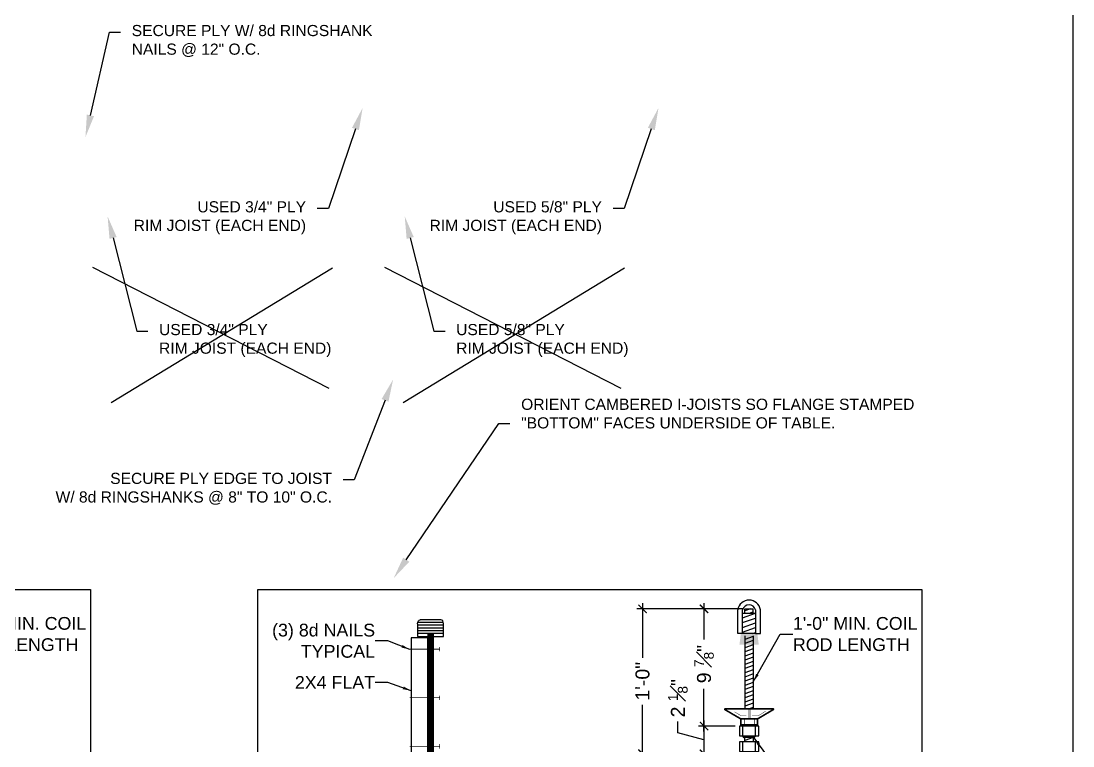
# Model space of a CAD drawing. Header units: inches. Extents: x 2832 to 8547, y -592 to 860.
# Drawn here: x 6148.6 to 6337.1, y 478.3 to 608.3 of the extents above; entities that cross this region are included whole.
import ezdxf
from ezdxf import colors
from ezdxf.entities.mleader import LeaderData, LeaderLine
from ezdxf.math import Vec2, Vec3

# ---------------------------------------------------------------- set-up
doc = ezdxf.new("R2010")
doc.units = ezdxf.units.IN
doc.header["$LTSCALE"] = 5
doc.header["$MEASUREMENT"] = 0
doc.header["$PDMODE"] = 3
doc.header["$PDSIZE"] = 5
for name, color, linetype in [('border', 102, 'Continuous'), ('DIM', 154, 'Continuous'), ('FMTEXTA', 4, 'Continuous'), ('FORM', 5, 'Continuous')]:
    doc.layers.add(name, color=color, linetype=linetype)
doc.styles.add('S', font='arial.ttf', dxfattribs={"height": 2})
doc.styles.add('VBA_txt', font='arial.ttf', dxfattribs={"height": 2})
doc.dimstyles.new('FORMWORK$7', dxfattribs={"dimtxt": 2, "dimasz": 1.5, "dimexe": 1, "dimexo": 1, "dimgap": 0, "dimtad": 0, "dimdec": 3, "dimzin": 7, "dimdsep": 46, "dimlunit": 4, "dimtxsty": 'S', "dimcen": 0.0625, "dimclrd": 4, "dimclre": 4, "dimclrt": 5, "dimadec": 0, "dimazin": 0, "dimtfac": 1, "dimtdec": 4, "dimtofl": 0, "dimtmove": 0, "dimatfit": 3, "dimfxl": 1, "dimtolj": 1, "dimtzin": 4, "dimarcsym": 0})
doc.dimstyles.new('VBA_Dimstyle', dxfattribs={"dimtxt": 2, "dimasz": 1.5, "dimexe": 1, "dimexo": 1, "dimgap": 1, "dimtad": 0, "dimdec": 4, "dimrnd": 0.125, "dimzin": 3, "dimdsep": 46, "dimlunit": 4, "dimtxsty": 'VBA_txt', "dimblk": 'ARCHTICK', "dimcen": 0.09, "dimdle": 1, "dimclrd": 151, "dimclre": 150, "dimclrt": 150, "dimadec": 0, "dimazin": 0, "dimtfac": 1, "dimtdec": 4, "dimtofl": 0, "dimtmove": 0, "dimatfit": 3, "dimfxl": 1, "dimfrac": 1, "dimtolj": 1, "dimtzin": 0, "dimarcsym": 0})

# ---------------------------------------------------------------- blocks, each defined once
blk = doc.blocks.new('*U888')
at = {"layer": 'border'}
for p, q in [((-59.50217, 77.25043), (59.50217, 77.25043)), ((59.50217, 77.25043), (59.50217, -77.25043))]:
    blk.add_line(p, q, dxfattribs=at)
at = {"layer": 'FMTEXTA', "color": 5, "ltscale": 0.25, "insert": (36.39424, 69.2624), "char_height": 2.2857143, "attachment_point": 4, "style": 'VBA_txt'}
blk.add_mtext('1\'-0" MIN. COIL\\PROD LENGTH', dxfattribs=at)
blk = doc.blocks.new('8D')
at = {"color": 4, "const_width": 0.0625}
for points in [[(-0.1875, 0.0625), (0.1875, 0.0625)], [(0, -2.4375), (0, 0.0625)]]:
    blk.add_lwpolyline(points, dxfattribs=at)
blk = doc.blocks.new('A$C3317758B')
at = {"layer": 'FMTEXTA'}
for p, q in [((0, 2), (3, 2)), ((0, 0.5), (0, 2)), ((0.5, 0.5), (0.5, 2)), ((2.5, 2), (2.5, 0.5)), ((3, 2), (3, 0.5)), ((3, 0.5), (0, 0.5))]:
    blk.add_line(p, q, dxfattribs=at)
blk = doc.blocks.new('_ARCHTICK')
at = {"color": 0, "linetype": 'ByBlock', "ltscale": 0.25, "const_width": 0.15}
blk.add_lwpolyline([(-0.5, -0.5), (0.5, 0.5)], dxfattribs=at)
blk = doc.blocks.new('*D920')
at = {"layer": 'DEFPOINTS', "color": 0, "transparency": 16777216}
for p in [(27.07, 52.77), (20.46, 47.8), (27.66, 47.8)]:
    blk.add_point(p, dxfattribs=at)
at = {"layer": 'FORM', "color": 151, "linetype": 'ByBlock', "lineweight": -2, "transparency": 16777216}
for p, q in [((15.78, 51.57), (15.78, 53.57)), ((20.46, 53.77), (20.46, 46.8)), ((20.46, 50.29), (15.78, 51.57))]:
    blk.add_line(p, q, dxfattribs=at)
at = {"layer": 'FORM', "color": 150, "linetype": 'ByBlock', "lineweight": -2, "transparency": 16777216}
for p, q in [((26.07, 52.77), (19.46, 52.77)), ((26.66, 47.8), (19.46, 47.8))]:
    blk.add_line(p, q, dxfattribs=at)
at = {"layer": 'FORM', "color": 151, "lineweight": -2, "transparency": 16777216, "xscale": 1.5, "yscale": 1.5, "zscale": 1.5}
for p, rotation in [((20.46, 52.77), 90), ((20.46, 47.8), 270)]:
    blk.add_blockref('_ARCHTICK', p, dxfattribs=dict(at, rotation=rotation))
at = {"layer": 'FORM', "color": 150, "transparency": 16777216, "insert": (15.78, 57.76), "char_height": 2, "attachment_point": 5, "rotation": 90, "style": 'VBA_txt'}
blk.add_mtext('\\A1;{\\H1.25x;2 \\H0.7x;\\S1#8;\\H1.42857x;"}', dxfattribs=at)
blk = doc.blocks.new('*D921')
at = {"layer": 'DEFPOINTS', "color": 0, "transparency": 16777216}
for p in [(27.79, 73.79), (20.46, 52.77), (27.07, 52.77)]:
    blk.add_point(p, dxfattribs=at)
at = {"layer": 'FORM', "color": 150, "linetype": 'ByBlock', "lineweight": -2, "transparency": 16777216}
for p, q in [((26.79, 73.79), (19.46, 73.79)), ((26.07, 52.77), (19.46, 52.77))]:
    blk.add_line(p, q, dxfattribs=at)
at = {"layer": 'FORM', "color": 151, "linetype": 'ByBlock', "lineweight": -2, "transparency": 16777216}
for p, q in [((20.46, 74.79), (20.46, 68.29)), ((20.46, 51.77), (20.46, 59.46))]:
    blk.add_line(p, q, dxfattribs=at)
at = {"layer": 'FORM', "color": 151, "lineweight": -2, "transparency": 16777216, "xscale": 1.5, "yscale": 1.5, "zscale": 1.5}
for p, rotation in [((20.46, 73.79), 90), ((20.46, 52.77), 270)]:
    blk.add_blockref('_ARCHTICK', p, dxfattribs=dict(at, rotation=rotation))
at = {"layer": 'FORM', "color": 150, "transparency": 16777216, "insert": (20.46, 63.88), "char_height": 2, "attachment_point": 5, "rotation": 90, "style": 'VBA_txt'}
blk.add_mtext('\\A1;{\\H1.25x;9 \\H0.7x;\\S7#8;\\H1.42857x;"}', dxfattribs=at)
blk = doc.blocks.new('*D922')
at = {"layer": 'DEFPOINTS', "color": 0, "transparency": 16777216}
for p in [(28.54, 73.79), (9.45, 47.81), (29.41, 47.81)]:
    blk.add_point(p, dxfattribs=at)
at = {"layer": 'FORM', "color": 150, "linetype": 'ByBlock', "lineweight": -2, "transparency": 16777216}
for p, q in [((27.54, 73.79), (8.45, 73.79)), ((28.41, 47.81), (8.45, 47.81))]:
    blk.add_line(p, q, dxfattribs=at)
at = {"layer": 'FORM', "color": 151, "linetype": 'ByBlock', "lineweight": -2, "transparency": 16777216}
for p, q in [((9.45, 74.79), (9.45, 65.01)), ((9.45, 46.81), (9.45, 56.6))]:
    blk.add_line(p, q, dxfattribs=at)
at = {"layer": 'FORM', "color": 151, "lineweight": -2, "transparency": 16777216, "xscale": 1.5, "yscale": 1.5, "zscale": 1.5}
for p, rotation in [((9.45, 73.79), 90), ((9.45, 47.81), 270)]:
    blk.add_blockref('_ARCHTICK', p, dxfattribs=dict(at, rotation=rotation))
at = {"layer": 'FORM', "color": 150, "transparency": 16777216, "insert": (9.45, 60.8), "char_height": 2, "width": 19.9745, "attachment_point": 5, "rotation": 90, "style": 'VBA_txt'}
blk.add_mtext('\\A1;{\\H1.25x;1\'-0"}', dxfattribs=at)
blk = doc.blocks.new('VBA_TABLE_NOTE_2')
at = {"layer": 'FMTEXTA'}
ml = blk.add_multileader_mtext('Standard', dxfattribs=at)
ml.set_content('SECURE PLY W/ 8d RINGSHANK\\PNAILS @ 12" O.C.', color=150, style='VBA_txt')
ml.set_leader_properties(color=256)
ml.build(insert=Vec2(0, 0))
ml.multileader.update_dxf_attribs({"dogleg_length": 2})
ctx = ml.context
ctx.base_point, ctx.char_height, ctx.plane_origin = Vec3(6.29, 18.81), 2, Vec3(0, -1.16)
notes = []
notes.append((ctx, [(0, (1, 1, 0), (4.29, 18.81), (1, 0), 2, [(0, [(0, 0)], 0, [])])]))
ctx.mtext.insert, ctx.mtext.flow_direction = Vec3(8.29, 20.11), 5
for ctx, leaders in notes:
    for number, flags, end, landing, length, lines in leaders:
        leader = LeaderData()
        leader.index, (leader.has_last_leader_line, leader.has_dogleg_vector, leader.attachment_direction) = number, flags
        leader.last_leader_point, leader.dogleg_vector, leader.dogleg_length = Vec3(end), Vec3(landing), length
        for number, points, colour, breaks in lines:
            line = LeaderLine()
            line.index, line.vertices, line.color, line.breaks = number, Vec3.list(points), colors.encode_raw_color(colour), breaks
            leader.lines.append(line)
        ctx.leaders.append(leader)
blk = doc.blocks.new('VBA_TABLE_NOTE_3')
at = {"layer": 'FMTEXTA'}
ml = blk.add_multileader_mtext('Standard', dxfattribs=at)
ml.set_content('\\A1;USED 3/4" PLY\\PRIM JOIST (EACH END)', color=150, style='VBA_txt')
ml.set_leader_properties(color=256)
ml.build(insert=Vec2(0, 0))
ml.multileader.update_dxf_attribs({"dogleg_length": 2})
ctx = ml.context
ctx.base_point, ctx.char_height = Vec3(-42.71, -18.04), 2
ctx.text_align_type = 2
notes = []
notes.append((ctx, [(0, (1, 1, 0), (-6.14, -18.04), (-1, 0), 2, [(0, [(0, 0)], 0, [])])]))
ctx.mtext.insert, ctx.mtext.alignment, ctx.mtext.flow_direction = Vec3(-10.14, -16.74), 3, 5
for ctx, leaders in notes:
    for number, flags, end, landing, length, lines in leaders:
        leader = LeaderData()
        leader.index, (leader.has_last_leader_line, leader.has_dogleg_vector, leader.attachment_direction) = number, flags
        leader.last_leader_point, leader.dogleg_vector, leader.dogleg_length = Vec3(end), Vec3(landing), length
        for number, points, colour, breaks in lines:
            line = LeaderLine()
            line.index, line.vertices, line.color, line.breaks = number, Vec3.list(points), colors.encode_raw_color(colour), breaks
            leader.lines.append(line)
        ctx.leaders.append(leader)
blk = doc.blocks.new('VBA_TABLE_NOTE_4')
at = {"layer": 'FMTEXTA'}
ml = blk.add_multileader_mtext('Standard', dxfattribs=at)
ml.set_content('\\A1;USED 3/4" PLY\\PRIM JOIST (EACH END)', color=150, style='VBA_txt')
ml.set_leader_properties(color=256)
ml.build(insert=Vec2(0, 0))
ml.multileader.update_dxf_attribs({"dogleg_length": 2})
ctx = ml.context
ctx.base_point, ctx.char_height = Vec3(7.22, -20.59), 2
notes = []
notes.append((ctx, [(1, (1, 1, 0), (5.22, -20.59), (1, 0), 2, [(0, [(0, 0)], 0, [])])]))
ctx.mtext.insert, ctx.mtext.flow_direction = Vec3(9.22, -19.3), 5
for ctx, leaders in notes:
    for number, flags, end, landing, length, lines in leaders:
        leader = LeaderData()
        leader.index, (leader.has_last_leader_line, leader.has_dogleg_vector, leader.attachment_direction) = number, flags
        leader.last_leader_point, leader.dogleg_vector, leader.dogleg_length = Vec3(end), Vec3(landing), length
        for number, points, colour, breaks in lines:
            line = LeaderLine()
            line.index, line.vertices, line.color, line.breaks = number, Vec3.list(points), colors.encode_raw_color(colour), breaks
            leader.lines.append(line)
        ctx.leaders.append(leader)
blk = doc.blocks.new('VBA_TABLE_NOTE_5')
at = {"layer": 'FMTEXTA'}
ml = blk.add_multileader_mtext('Standard', dxfattribs=at)
ml.set_content('SECURE PLY EDGE TO JOIST\\PW/ 8d RINGSHANKS @ 8" TO 10" O.C.', color=150, style='VBA_txt')
ml.set_leader_properties(color=256)
ml.build(insert=Vec2(0, 0))
ml.multileader.update_dxf_attribs({"dogleg_length": 2})
ctx = ml.context
ctx.base_point, ctx.char_height, ctx.plane_origin = Vec3(-62.2, -18.02), 2, Vec3(-62.27, -17.99)
ctx.text_align_type = 2
notes = []
notes.append((ctx, [(1, (1, 1, 0), (-6.95, -18.02), (-1, 0), 2, [(0, [(0, 0)], 0, [])])]))
ctx.mtext.insert, ctx.mtext.alignment, ctx.mtext.flow_direction = Vec3(-10.95, -16.73), 3, 5
for ctx, leaders in notes:
    for number, flags, end, landing, length, lines in leaders:
        leader = LeaderData()
        leader.index, (leader.has_last_leader_line, leader.has_dogleg_vector, leader.attachment_direction) = number, flags
        leader.last_leader_point, leader.dogleg_vector, leader.dogleg_length = Vec3(end), Vec3(landing), length
        for number, points, colour, breaks in lines:
            line = LeaderLine()
            line.index, line.vertices, line.color, line.breaks = number, Vec3.list(points), colors.encode_raw_color(colour), breaks
            leader.lines.append(line)
        ctx.leaders.append(leader)
blk = doc.blocks.new('VBA_TABLE_NOTE_3_58')
at = {"layer": 'FMTEXTA'}
ml = blk.add_multileader_mtext('Standard', dxfattribs=at)
ml.set_content('\\A1;USED 5/8" PLY\\PRIM JOIST (EACH END)', color=150, style='VBA_txt')
ml.set_leader_properties(color=256)
ml.build(insert=Vec2(0, 0))
ml.multileader.update_dxf_attribs({"dogleg_length": 2})
ctx = ml.context
ctx.base_point, ctx.char_height = Vec3(-42.71, -18.04), 2
ctx.text_align_type = 2
notes = []
notes.append((ctx, [(0, (1, 1, 0), (-6.14, -18.04), (-1, 0), 2, [(0, [(0, 0)], 0, [])])]))
ctx.mtext.insert, ctx.mtext.alignment, ctx.mtext.flow_direction = Vec3(-10.14, -16.74), 3, 5
for ctx, leaders in notes:
    for number, flags, end, landing, length, lines in leaders:
        leader = LeaderData()
        leader.index, (leader.has_last_leader_line, leader.has_dogleg_vector, leader.attachment_direction) = number, flags
        leader.last_leader_point, leader.dogleg_vector, leader.dogleg_length = Vec3(end), Vec3(landing), length
        for number, points, colour, breaks in lines:
            line = LeaderLine()
            line.index, line.vertices, line.color, line.breaks = number, Vec3.list(points), colors.encode_raw_color(colour), breaks
            leader.lines.append(line)
        ctx.leaders.append(leader)
blk = doc.blocks.new('VBA_TABLE_NOTE_4_58')
at = {"layer": 'FMTEXTA'}
ml = blk.add_multileader_mtext('Standard', dxfattribs=at)
ml.set_content('\\A1;USED 5/8" PLY\\PRIM JOIST (EACH END)', color=150, style='VBA_txt')
ml.set_leader_properties(color=256)
ml.build(insert=Vec2(0, 0))
ml.multileader.update_dxf_attribs({"dogleg_length": 2})
ctx = ml.context
ctx.base_point, ctx.char_height = Vec3(7.22, -20.59), 2
notes = []
notes.append((ctx, [(1, (1, 1, 0), (5.22, -20.59), (1, 0), 2, [(0, [(0, 0)], 0, [])])]))
ctx.mtext.insert, ctx.mtext.flow_direction = Vec3(9.22, -19.3), 5
for ctx, leaders in notes:
    for number, flags, end, landing, length, lines in leaders:
        leader = LeaderData()
        leader.index, (leader.has_last_leader_line, leader.has_dogleg_vector, leader.attachment_direction) = number, flags
        leader.last_leader_point, leader.dogleg_vector, leader.dogleg_length = Vec3(end), Vec3(landing), length
        for number, points, colour, breaks in lines:
            line = LeaderLine()
            line.index, line.vertices, line.color, line.breaks = number, Vec3.list(points), colors.encode_raw_color(colour), breaks
            leader.lines.append(line)
        ctx.leaders.append(leader)
blk = doc.blocks.new('*U919')
at = {"layer": 'FMTEXTA'}
h = blk.add_hatch(color=256, dxfattribs=at)
h.dxf.hatch_style = 1
h.paths.add_polyline_path([(27.35176, 51.0412), (27.6735, 51.0412), (27.6726, 50.6587), (27.67117, 50.6587)])
h.paths.add_polyline_path([(27.6731, 50.87176), (28.20083, 51.0412), (29.40593, 51.0412), (29.40567, 50.92413), (28.57895, 50.65869), (27.6726, 50.6587)])
h.paths.add_polyline_path([(27.6735, 51.0412), (28.20083, 51.0412), (27.6731, 50.87176)], flags=17)
h.paths.add_polyline_path([(29.40567, 50.92413), (29.40507, 50.65869), (28.57895, 50.65869)])
h = blk.add_hatch(color=256, dxfattribs=at)
h.dxf.hatch_style = 1
h.paths.add_polyline_path([(29.40593, 51.0412), (29.72452, 51.0412), (29.40511, 50.6587), (29.40511, 50.67385)])
at = {"layer": 'border'}
for p, q in [((-59.50217, -77.25043), (-59.50217, 77.25043)), ((-59.50217, 77.25043), (59.50217, 77.25043)), ((59.50217, 77.25043), (59.50217, -77.25043))]:
    blk.add_line(p, q, dxfattribs=at)
at = {"layer": 'DIM', "color": 4, "const_width": 0.28875}
blk.add_lwpolyline([(30.0635, 54.0547), (30.0635, 52.96614), (27.05273, 52.96614), (27.05273, 54.0547), (24.21519, 55.71897, -0.764609988), (24.25177, 55.85364), (32.8357, 55.85364, -0.762845627), (32.87256, 55.71914)], format="xyb", close=True, dxfattribs=at)
at = {"layer": 'DIM', "color": 4}
for points, const_width in [([(27.08945, 54.62659), (25.96738, 55.31493)], 0.07219), ([(28.41374, 54.08149), (28.41374, 55.85364)], 0.07219), ([(28.70249, 54.08149), (28.70249, 55.85364)], 0.07219), ([(30.17977, 54.62659), (31.50359, 55.42644)], 0.07219), ([(27.05273, 54.0547), (26.76198, 54.22015)], 0.28875), ([(30.0635, 54.0547), (27.05273, 54.0547)], 0.28875), ([(28.07468, 54.62659), (27.08945, 54.62659)], 0.07219), ([(27.7416, 52.96614), (27.7416, 54.06519)], 0.14438), ([(29.06603, 54.62659), (30.17977, 54.62659)], 0.07219), ([(29.4741, 52.96614), (29.4741, 54.06519)], 0.14438), ([(30.15263, 54.10488), (30.0635, 54.0547)], 0.28875)]:
    blk.add_lwpolyline(points, dxfattribs=dict(at, const_width=const_width))
at = {"layer": 'FMTEXTA'}
for p, q in [((26.52248, 69.35364), (26.52248, 73.62896)), ((27.38873, 69.35364), (27.38873, 73.62896)), ((27.79373, 73.01411), (27.79373, 73.79021)), ((27.79373, 73.79021), (29.29373, 73.79021)), ((29.29373, 73.01411), (29.29373, 73.79021)), ((29.69873, 73.62896), (29.69873, 69.35364)), ((30.56498, 69.35364), (30.56498, 73.62896)), ((27.38873, 73.01411), (29.69873, 73.01411)), ((-36.19373, 68.05536), (-38.47944, 68.05536)), ((27.38873, 69.35364), (26.52248, 69.35364)), ((29.69873, 69.35364), (27.38873, 69.35364)), ((29.69873, 69.35364), (30.56498, 69.35364)), ((34.10852, 69.2624), (36.39424, 69.2624)), ((-36.19373, 60.59492), (-38.47944, 60.59492)), ((27.67117, 50.6587), (27.35176, 51.0412)), ((29.40511, 50.6587), (29.72452, 51.0412)), ((29.72452, 51.0412), (29.40511, 50.6587))]:
    blk.add_line(p, q, dxfattribs=at)
at = {"layer": 'FMTEXTA', "linetype": 'ByBlock'}
for p, q in [((28.78226, 73.79021), (27.79373, 73.43314)), ((29.29373, 73.22496), (28.71001, 73.01411)), ((27.79373, 68.96079), (27.79373, 55.96079)), ((29.29373, 68.85682), (27.79373, 68.315)), ((29.29373, 68.10682), (27.79373, 67.565)), ((29.29373, 68.96079), (29.29373, 55.96079)), ((29.29373, 67.35682), (27.79373, 66.815)), ((29.29373, 66.60682), (27.79373, 66.065)), ((29.29373, 65.85682), (27.79373, 65.315)), ((29.29373, 65.10682), (27.79373, 64.565)), ((29.29373, 64.35682), (27.79373, 63.815)), ((29.29373, 63.60682), (27.79373, 63.065)), ((29.29373, 62.85682), (27.79373, 62.315)), ((29.29373, 62.10682), (27.79373, 61.565)), ((29.29373, 61.35682), (27.79373, 60.815)), ((29.29373, 60.60682), (27.79373, 60.065)), ((29.29373, 59.85682), (27.79373, 59.315)), ((29.29373, 59.10682), (27.79373, 58.565)), ((29.29373, 58.35682), (27.79373, 57.815)), ((29.29373, 57.60682), (27.79373, 57.065)), ((29.29373, 56.85682), (27.79373, 56.315)), ((29.29373, 56.10682), (28.54373, 55.83591)), ((27.79345, 49.91753), (27.7939, 50.6587)), ((29.29373, 50.70498), (27.79373, 50.16317)), ((29.29373, 49.95498), (29.19005, 49.91753)), ((29.29446, 50.6587), (29.29568, 49.91753))]:
    blk.add_line(p, q, dxfattribs=at)
at = {"layer": 'FMTEXTA', "color": 4}
for p, q in [((27.38873, 72.17972), (29.69873, 73.01411)), ((27.38873, 71.31347), (29.69873, 72.14786)), ((27.38873, 70.44722), (29.69873, 71.28161)), ((27.38873, 69.58097), (29.69873, 70.41536)), ((29.15759, 69.35364), (29.69873, 69.54911))]:
    blk.add_line(p, q, dxfattribs=at)
at = {"layer": 'FMTEXTA'}
for centre, radius, start, end in [((28.54373, 73.3069), 2.04675, 9.0531948, 170.9468052), ((28.54373, 73.28117), 1.20623, 16.7578209, 163.2421791)]:
    blk.add_arc(centre, radius, start, end, dxfattribs=at)
at = {"layer": 'FMTEXTA', "color": 4, "ltscale": 0.25}
blk.add_solid([(30.02374, 69.35364), (27.06373, 69.35364), (30.27254, 67.35364), (26.81493, 67.35364)], dxfattribs=at)
at = {"layer": 'FORM', "ltscale": 0.25}
for p, q in [((-26.22392, 70.84377), (-30.84892, 70.84377)), ((-26.22392, 70.34377), (-30.84892, 70.34377)), ((-26.22392, 69.84377), (-30.84892, 69.84377)), ((-26.24913, 71.34377), (-30.82372, 71.34377)), ((-26.22392, 69.34377), (-30.84892, 69.34377)), ((-29.01142, 69.34377), (-29.01142, 46.34377)), ((-28.77392, 69.34377), (-28.77392, 46.34377)), ((-28.53642, 69.34377), (-28.53642, 46.34377)), ((-28.29892, 69.34377), (-28.29892, 46.34377)), ((-28.06142, 69.34377), (-28.06142, 46.34377))]:
    blk.add_line(p, q, dxfattribs=at)
for points in [[(-26.69892, 71.84377), (-30.37392, 71.84377)], [(-30.84892, 71.10692), (-30.84892, 68.84377), (-29.01142, 68.84377)], [(-28.06142, 68.84377), (-26.22392, 68.84377), (-26.22392, 71.10692)]]:
    blk.add_lwpolyline(points, dxfattribs=at)
at = {"layer": 'FORM'}
blk.add_lwpolyline([(-29.01142, 68.59377), (-32.01142, 68.59377), (-32.01142, 47.09377), (-29.01142, 47.09377)], close=True, dxfattribs=at)
at = {"layer": 'FORM', "ltscale": 0.25, "extrusion": (0, 0, -1)}
blk.add_ellipse((-30.37392, 71.10692), major_axis=(0, -0.73685), ratio=0.64463595, start_param=1.570796327, end_param=3.141592654, dxfattribs=at)
at = {"layer": 'FORM', "ltscale": 0.25}
blk.add_ellipse((-26.69892, 71.10692), major_axis=(0, 0.73685), ratio=0.64463595, start_param=4.71238898, end_param=6.283185307, dxfattribs=at)
at = {"layer": 'FMTEXTA', "xscale": -1.155000000144375, "yscale": 1.155000000144375, "zscale": 1.155000000144375}
for p in [(30.27623, 50.46376), (30.26892, 47.60753)]:
    blk.add_blockref('A$C3317758B', p, dxfattribs=at)
at = {"layer": 'FORM', "ltscale": 0.25, "xscale": -2.142857143125, "yscale": 2.142857143125, "zscale": 2.142857143125, "rotation": 270}
for p in [(-27.03642, 66.55806), (-27.03642, 57.84377), (-27.03642, 49.12949)]:
    blk.add_blockref('8D', p, dxfattribs=at)
at = {"layer": 'FMTEXTA', "color": 5, "ltscale": 0.25, "char_height": 2.2857143, "style": 'VBA_txt'}
for s, insert, attachment_point in [('1\'-0" MIN. COIL\\PROD LENGTH', (36.39424, 69.2624), 4), ('(3) 8d NAILS\\PTYPICAL', (-38.47944, 68.05536), 6), ('\\A1;2X4 FLAT', (-38.47944, 60.59492), 6)]:
    blk.add_mtext(s, dxfattribs=dict(at, insert=insert, attachment_point=attachment_point))
at = {"layer": 'FORM'}
for base, p1, p2, text, picture, middle in [((9.44579, 47.81115), (28.54373, 73.79021), (29.40505, 47.81115), '{\\H1.25x;1\'-0"}', '*D922', (9.44579, 60.80068)), ((20.46244, 52.77376), (27.79373, 73.79021), (27.06837, 52.77376), '{\\H1.25x;9 \\H0.7x;\\S7#8;\\H1.42857x;"}', '*D921', (20.46244, 63.87799))]:
    dim = blk.add_linear_dim(base=base, p1=p1, p2=p2, angle=90, text=text, dimstyle='VBA_Dimstyle', dxfattribs=at)
    dim.commit()
    dim.dimension.update_dxf_attribs({"geometry": picture, "text_midpoint": middle, "dimtype": 160})
dim = blk.add_linear_dim(base=(20.46244, 47.80246), p1=(27.06837, 52.77376), p2=(27.66386, 47.80246), angle=90, text='{\\H1.25x;2 \\H0.7x;\\S1#8;\\H1.42857x;"}', dimstyle='VBA_Dimstyle', override={"dimtmove": 1}, dxfattribs=at)
dim.commit()
dim.dimension.update_dxf_attribs({"geometry": '*D920', "text_midpoint": (15.78382, 54.57178), "dimtype": 160})
at = {"layer": 'FMTEXTA', "color": 4, "ltscale": 0.25}
for points in [[(-32.25964, 66.52182), (-36.19373, 68.05536)], [(29.29373, 60.71434), (34.10852, 69.2624)], [(-32.01142, 59.11388), (-36.19373, 60.59492)], [(29.40511, 50.6587), (34.08628, 44.26748)]]:
    blk.add_leader(points, dimstyle='FORMWORK$7', dxfattribs=at)
blk = doc.blocks.new('VBA_TABLE_NOTE_6')
at = {"layer": 'FMTEXTA'}
ml = blk.add_multileader_mtext('Standard', dxfattribs=at)
ml.set_content('ORIENT CAMBERED I-JOISTS SO FLANGE STAMPED\\P"BOTTOM" FACES UNDERSIDE OF TABLE.', color=150, style='VBA_txt')
ml.set_leader_properties(color=256)
ml.build(insert=Vec2(0, 0))
ml.multileader.update_dxf_attribs({"text_left_attachment_type": 3, "dogleg_length": 2})
ctx = ml.context
ctx.base_point, ctx.char_height, ctx.plane_origin = Vec3(20.84, 27.76), 2, Vec3(25.76, 43.71)
ctx.left_attachment = 3
notes = []
notes.append((ctx, [(0, (1, 1, 0), (18.84, 27.76), (1, 0), 2, [(0, [(0, 0)], 0, [])])]))
ctx.mtext.insert, ctx.mtext.flow_direction = Vec3(22.84, 32.18), 5
for ctx, leaders in notes:
    for number, flags, end, landing, length, lines in leaders:
        leader = LeaderData()
        leader.index, (leader.has_last_leader_line, leader.has_dogleg_vector, leader.attachment_direction) = number, flags
        leader.last_leader_point, leader.dogleg_vector, leader.dogleg_length = Vec3(end), Vec3(landing), length
        for number, points, colour, breaks in lines:
            line = LeaderLine()
            line.index, line.vertices, line.color, line.breaks = number, Vec3.list(points), colors.encode_raw_color(colour), breaks
            leader.lines.append(line)
        ctx.leaders.append(leader)

msp = doc.modelspace()

# ---------------------------------------------------------------- linework, layer by layer
at = {"linetype": 'ByBlock'}
msp.add_lwpolyline([(5754.06788, 825.85348), (6337.13964, 825.85348), (6337.13964, 348.30781), (5754.06788, 348.30781)], close=True, dxfattribs=at)
at = {"layer": 'FORM', "color": 1}
for p, q in [((6161.44707, 564.17871), (6203.78442, 542.48637)), ((6164.81787, 539.9264), (6204.45859, 564.04397)), ((6213.76202, 564.17871), (6256.09938, 542.48637)), ((6217.13283, 539.9264), (6256.77354, 564.04397))]:
    msp.add_line(p, q, dxfattribs=at)

# ---------------------------------------------------------------- block references
msp.add_blockref('*U919', (6250.56077, 429.10683))
at = {"layer": 'FMTEXTA'}
msp.add_blockref('VBA_TABLE_NOTE_6', (6215.41668, 508.40068), dxfattribs=at)
at = {"layer": 'FORM'}
for name, p in [('VBA_TABLE_NOTE_2', (6160.18306, 587.48658)), ('VBA_TABLE_NOTE_3', (6209.85551, 592.73096)), ('VBA_TABLE_NOTE_3_58', (6262.87258, 592.73096)), ('VBA_TABLE_NOTE_4_58', (6217.3927, 573.27648)), ('VBA_TABLE_NOTE_5', (6215.30835, 544.02265)), ('*U888', (6101.60748, 429.10683))]:
    msp.add_blockref(name, p, dxfattribs=at)
at = {"layer": 'FORM', "color": 1}
msp.add_blockref('VBA_TABLE_NOTE_4', (6164.15165, 573.27648), dxfattribs=at)

doc.saveas('drawing.dxf')
